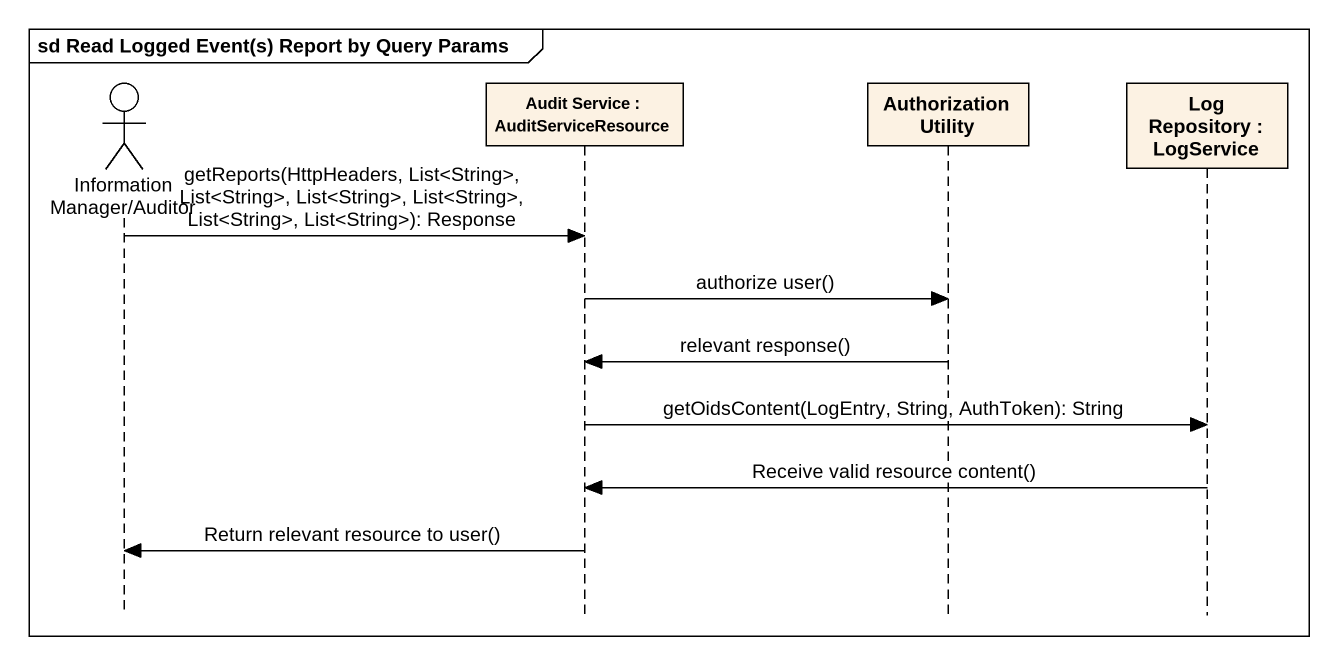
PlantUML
@startuml
mainframe sd Read Logged Event(s) Report by Query Params
hide footbox
actor "Information Manager/Auditor" as Information_Manager_Auditor
participant "Audit Service : AuditServiceResource" as Audit_Service
participant "Authorization Utility" as Authorization_Utility
participant "Log Repository : LogService" as Log_Repository

Information_Manager_Auditor -> Audit_Service : getReports(HttpHeaders, List<String>, List<String>, List<String>, List<String>, List<String>, List<String>): Response
Audit_Service -> Authorization_Utility : authorize user()
Authorization_Utility -> Audit_Service : relevant response()
Audit_Service -> Log_Repository : getOidsContent(LogEntry, String, AuthToken): String
Log_Repository -> Audit_Service : Receive valid resource content()
Audit_Service -> Information_Manager_Auditor : Return relevant resource to user()
@enduml
